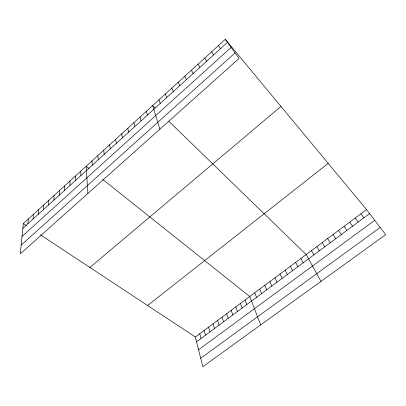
<?xml version="1.0" encoding="UTF-8"?>
<svg xmlns="http://www.w3.org/2000/svg" width="406" height="406" viewBox="0 0 406 406"><rect width="100%" height="100%" fill="white"/><g stroke="black" fill="none" stroke-linecap="round" stroke-linejoin="round"><path stroke-width="0.61" d="M59.256 195.24L59.312 190.708M53.942 200.072L54.059 195.504M48.664 204.868L48.842 200.26M43.422 209.633L43.665 204.984M38.22 214.363L38.519 209.679M33.053 219.062L33.414 214.332M27.923 223.726L28.344 218.961M23.309 223.554L20.3 253.826L239.078 58.459L225.3 39.306L23.309 223.554L26.334 225.548M22.832 228.355L227.461 42.315M22.031 236.429L231.121 47.401M21.168 245.082L235.069 52.887M89.888 267.452L280.977 106.443M147.596 305.505L328.185 163.364M195.362 337L366.537 209.613L385.7 234.602L202.838 366.694L195.362 337L40.549 234.922M196.565 341.776L369.602 213.612M198.57 349.744L374.733 220.301M200.706 358.214L380.204 227.436M89.061 168.541L86.158 166.227L87.884 193.479M102.845 179.518L249.746 296.527L260.693 324.901M155.199 108.057L152.646 105.575L159.857 129.204M168.891 121.343L306.16 254.547L320.948 281.378M225.3 39.306L366.537 209.613M360.873 213.83L363.872 217.855M355.245 218.017L358.178 222.072M349.657 222.178L352.52 226.264M344.1 226.315L346.902 230.425M218.413 45.584L220.478 48.664M338.579 230.42L341.314 234.561M333.087 234.506L335.762 238.672M211.592 51.806L213.556 54.957M327.637 238.561L330.251 242.758M322.217 242.595L324.77 246.818M316.832 246.604L319.324 250.852M204.822 57.982L206.69 61.199M311.478 250.588L313.909 254.861M198.113 64.102L199.884 67.391M300.876 258.48L303.186 262.804M295.619 262.388L297.872 266.737M290.397 266.275L292.594 270.65M191.454 70.172L193.129 73.527M285.21 270.137L287.346 274.537M280.049 273.974L282.129 278.399M184.852 76.196L186.435 79.617M274.923 277.79L276.948 282.236M269.828 281.586L271.797 286.052M178.305 82.169L179.797 85.651M264.758 285.352L266.676 289.843M259.723 289.102L261.586 293.614M254.719 292.827L256.531 297.359M171.814 88.092L173.215 91.639M245.072 300.004L246.782 304.581M165.369 93.969L166.683 97.577M240.428 303.465L242.088 308.058M235.805 306.9L237.419 311.514M231.212 310.321L232.775 314.954M158.979 99.795L160.208 103.464M226.644 313.721L228.162 318.37M222.102 317.101L223.574 321.77M217.58 320.461L219.007 325.15M213.089 323.805L214.469 328.51M208.623 327.135L209.958 331.854M146.358 111.31L147.408 115.096M204.177 330.438L205.466 335.178M199.757 333.727L201 338.487M140.121 116.999L141.09 120.841M133.934 122.642L134.822 126.54M127.794 128.245L128.6 132.194M121.704 133.797L122.434 137.807M115.664 139.309L116.314 143.369M109.671 144.775L110.239 148.885M103.723 150.2L104.215 154.366M97.821 155.584L98.242 159.797M91.964 160.923L92.314 165.186M80.708 171.195L80.916 175.549M75.303 176.128L75.44 180.523M69.933 181.02L70.01 185.466M64.605 185.882L64.615 190.368"/></g></svg>
